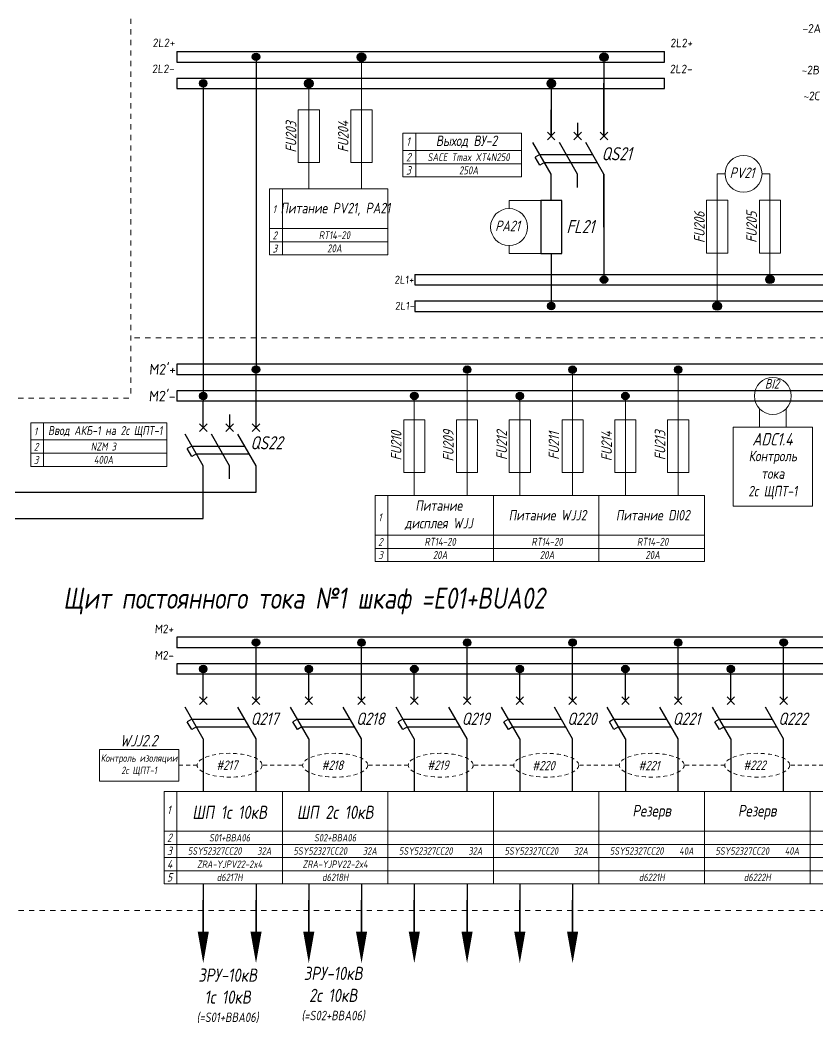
# Model space of a CAD drawing. Header units: millimetres. Extents: x 2704 to 4357, y 2919 to 4427.
# Drawn here: x 3336.3 to 3487.6, y 4138.7 to 4328.8 of the extents above; entities that cross this region are included whole.
import ezdxf
from ezdxf.enums import TextEntityAlignment as Align

# ---------------------------------------------------------------- set-up
doc = ezdxf.new("R2010")
doc.units = ezdxf.units.MM
doc.linetypes.add('JIS_02_0.7', pattern=[1.35, 0.75, -0.6])
doc.linetypes.add('JIS_02_1.0', pattern=[2, 1, -1])
doc.styles.add('eskdw', font='', dxfattribs={"oblique": 10})
doc.styles.get("Standard").update_dxf_attribs({"font": '', "oblique": 10, "height": 2.5})
doc.styles.add('Гост', font='', dxfattribs={"oblique": 10, "height": 1.4})
doc.styles.add('Шины', font='', dxfattribs={"oblique": 5, "height": 1.2})
doc.styles.get('eskdw').set_extended_font_data('GOST type A')
doc.styles.get('Standard').set_extended_font_data('GOST type A')
doc.styles.get('Гост').set_extended_font_data('GOST type A')
doc.styles.get('Шины').set_extended_font_data('GOST type B')

# ---------------------------------------------------------------- blocks, each defined once
blk = doc.blocks.new('A$C4C475CEA')
blk.add_hatch(color=256).paths.add_polyline_path([(0.7, 0, 1), (-0.7, 0, 1)])
blk.add_circle((0, 0), 0.7)

msp = doc.modelspace()

# ---------------------------------------------------------------- hatches: boundary and pattern name
for points in [[(3380.36, 4321.79, -1), (3381.76, 4321.79, -1)], [(3400.26, 4321.74, -1), (3401.86, 4321.74, -1)], [(3401.76, 4321.76, 1), (3400.36, 4321.76, 1)], [(3447.81, 4321.76, 1), (3446.21, 4321.76, 1)], [(3370.36, 4316.79, -1), (3371.76, 4316.79, -1)], [(3390.26, 4316.76, -1), (3391.86, 4316.76, -1)], [(3437.81, 4316.76, 1), (3436.21, 4316.76, 1)], [(3447.71, 4279.57, 1), (3446.31, 4279.57, 1)], [(3477.66, 4279.63, -1), (3479.26, 4279.63, -1)], [(3437.71, 4274.58, 1), (3436.31, 4274.58, 1)], [(3467.66, 4274.57, -1), (3469.26, 4274.57, -1)], [(3381.76, 4262.54, 1), (3380.36, 4262.54, 1)], [(3420.36, 4262.54, 1), (3421.76, 4262.54, 1)], [(3420.36, 4262.54, 1), (3421.76, 4262.54, 1)], [(3421.76, 4262.54, 1), (3420.36, 4262.54, 1)], [(3440.36, 4262.53, 1), (3441.76, 4262.53, 1)], [(3440.36, 4262.53, 1), (3441.76, 4262.53, 1)], [(3441.76, 4262.53, 1), (3440.36, 4262.53, 1)], [(3461.76, 4262.53, 1), (3460.36, 4262.53, 1)], [(3461.76, 4262.53, 1), (3460.36, 4262.53, 1)], [(3461.76, 4262.53, 1), (3460.36, 4262.53, 1)], [(3461.76, 4262.53, 1), (3460.36, 4262.53, 1)], [(3461.76, 4262.53, 1), (3460.36, 4262.53, 1)], [(3461.76, 4262.53, 1), (3460.36, 4262.53, 1)], [(3371.76, 4257.54, 1), (3370.36, 4257.54, 1)], [(3411.76, 4257.55, 1), (3410.36, 4257.55, 1)], [(3410.36, 4257.54, 1), (3411.76, 4257.54, 1)], [(3431.76, 4257.54, 1), (3430.36, 4257.54, 1)], [(3430.36, 4257.53, 1), (3431.76, 4257.53, 1)], [(3450.36, 4257.53, 1), (3451.76, 4257.53, 1)], [(3451.76, 4257.53, 1), (3450.36, 4257.53, 1)], [(3451.76, 4257.53, 1), (3450.36, 4257.53, 1)], [(3451.76, 4257.53, 1), (3450.36, 4257.53, 1)], [(3451.76, 4257.53, 1), (3450.36, 4257.53, 1)], [(3451.76, 4257.53, 1), (3450.36, 4257.53, 1)], [(3451.76, 4257.53, 1), (3450.36, 4257.53, 1)], [(3451.76, 4257.53, 1), (3450.36, 4257.53, 1)], [(3451.76, 4257.53, 1), (3450.36, 4257.53, 1)], [(3380.36, 4210.81, 1), (3381.76, 4210.81, 1)], [(3400.36, 4210.81, 1), (3401.76, 4210.81, 1)], [(3420.36, 4210.81, 1), (3421.76, 4210.81, 1)], [(3420.36, 4210.81, 1), (3421.76, 4210.81, 1)], [(3440.36, 4210.81, 1), (3441.76, 4210.81, 1)], [(3440.36, 4210.81, 1), (3441.76, 4210.81, 1)], [(3460.36, 4210.81, 1), (3461.76, 4210.81, 1)], [(3480.36, 4210.81, 1), (3481.76, 4210.81, 1)], [(3370.36, 4205.81, 1), (3371.76, 4205.81, 1)], [(3390.36, 4205.81, 1), (3391.76, 4205.81, 1)], [(3410.36, 4205.81, 1), (3411.76, 4205.81, 1)], [(3430.36, 4205.81, 1), (3431.76, 4205.81, 1)], [(3450.36, 4205.81, 1), (3451.76, 4205.81, 1)], [(3470.36, 4205.81, 1), (3471.76, 4205.81, 1)]]:
    msp.add_hatch(color=256).paths.add_polyline_path(points)

# ---------------------------------------------------------------- linework, layer by layer
at = {"linetype": 'JIS_02_1.0', "lineweight": 15}
for p, q in [((3357.33, 4337.03), (3357.33, 4257.12)), ((3871.06, 4268.56), (3357.33, 4268.56)), ((3333.96, 4257.12), (3357.33, 4257.12)), ((3871.04, 4160.07), (2741.39, 4160.07))]:
    msp.add_line(p, q, dxfattribs=at)
for p, q in [((3366.06, 4322.79), (3366.06, 4320.79)), ((3366.06, 4322.79), (3458.46, 4322.79)), ((3381.06, 4321.76), (3381.06, 4262.54)), ((3447.01, 4321.79), (3447.01, 4306.79)), ((3447.01, 4321.76), (3447.01, 4311.79)), ((3458.46, 4320.79), (3458.46, 4322.79)), ((3366.06, 4320.79), (3458.46, 4320.79)), ((3366.06, 4317.79), (3366.06, 4315.79)), ((3366.06, 4317.79), (3458.46, 4317.79)), ((3458.46, 4315.79), (3458.46, 4317.79)), ((3366.06, 4315.79), (3458.46, 4315.79)), ((3371.06, 4316.76), (3371.06, 4257.54)), ((3437.01, 4316.79), (3437.01, 4311.79)), ((3437.01, 4316.79), (3437.01, 4311.79)), ((3447.01, 4316.79), (3447.01, 4311.79)), ((3447.01, 4311.79), (3447.01, 4316.79)), ((3437.01, 4311.8), (3437.01, 4311.8)), ((3437.01, 4306.79), (3437.01, 4311.79)), ((3437.01, 4311.79), (3437.01, 4306.79)), ((3447.01, 4306.79), (3447.01, 4311.79)), ((3447.01, 4306.79), (3447.01, 4311.79)), ((3442.01, 4309.29), (3442.01, 4306.79)), ((3436.3, 4306.08), (3437.72, 4307.5)), ((3437.72, 4306.08), (3436.3, 4307.5)), ((3441.3, 4306.08), (3442.72, 4307.5)), ((3442.72, 4306.08), (3441.3, 4307.5)), ((3446.3, 4306.08), (3447.72, 4307.5)), ((3447.72, 4306.08), (3446.3, 4307.5)), ((3437.01, 4299.55), (3433.55, 4305.55)), ((3442.01, 4299.55), (3438.55, 4305.55)), ((3447.01, 4299.55), (3443.55, 4305.55)), ((3434.85, 4303.3), (3433.98, 4302.8)), ((3434.85, 4301.3), (3433.98, 4302.8)), ((3434.41, 4304.05), (3434.41, 4304.05)), ((3434.41, 4304.05), (3434.41, 4304.05)), ((3434.85, 4303.3), (3444.85, 4303.3)), ((3444.41, 4304.05), (3444.41, 4304.05)), ((3435.71, 4301.8), (3434.85, 4301.3)), ((3435.71, 4301.8), (3445.71, 4301.8)), ((3437.01, 4294.55), (3437.01, 4299.55)), ((3442.01, 4297.05), (3442.01, 4299.55)), ((3447.01, 4289.55), (3447.01, 4299.55)), ((3447.01, 4289.55), (3447.01, 4299.55)), ((3447.01, 4299.55), (3447.01, 4289.55)), ((3447.01, 4289.55), (3447.01, 4299.55)), ((3439.01, 4294.55), (3435.01, 4294.55)), ((3435.01, 4294.55), (3435.01, 4284.55)), ((3439.01, 4284.55), (3439.01, 4294.55)), ((3447.01, 4289.55), (3447.01, 4279.57)), ((3435.01, 4284.55), (3439.01, 4284.55)), ((3437.01, 4284.55), (3437.01, 4274.58)), ((3411.18, 4280.57), (3788.4, 4280.57)), ((3411.18, 4280.57), (3411.18, 4278.57)), ((3411.18, 4278.57), (3788.4, 4278.57)), ((3411.18, 4275.57), (3788.4, 4275.57)), ((3411.18, 4275.57), (3411.18, 4273.57)), ((3411.18, 4273.57), (3788.4, 4273.57)), ((3366.06, 4263.54), (3366.06, 4261.54)), ((3496.01, 4263.54), (3366.06, 4263.54)), ((3381.06, 4256.54), (3381.06, 4262.54)), ((3496.01, 4261.54), (3366.06, 4261.54)), ((3366.06, 4258.54), (3366.06, 4256.58)), ((3496.01, 4258.54), (3366.06, 4258.54)), ((3371.06, 4257.54), (3371.06, 4256.54)), ((3411.06, 4256.55), (3411.06, 4257.55)), ((3411.06, 4256.55), (3411.06, 4257.55)), ((3411.06, 4256.53), (3411.06, 4257.53)), ((3411.06, 4256.53), (3411.06, 4257.53)), ((3431.06, 4256.54), (3431.06, 4257.54)), ((3431.06, 4256.54), (3431.06, 4257.54)), ((3431.06, 4256.52), (3431.06, 4257.52)), ((3431.06, 4256.52), (3431.06, 4257.52)), ((3451.06, 4256.53), (3451.06, 4257.53)), ((3451.06, 4256.53), (3451.06, 4257.53)), ((3451.06, 4256.53), (3451.06, 4257.53)), ((3451.06, 4256.53), (3451.06, 4257.53)), ((3451.06, 4256.53), (3451.06, 4257.53)), ((3451.06, 4256.53), (3451.06, 4257.53)), ((3451.06, 4256.53), (3451.06, 4257.53)), ((3496.01, 4256.57), (3366.06, 4256.58)), ((3371.06, 4251.54), (3371.06, 4256.54)), ((3381.06, 4251.54), (3381.06, 4256.54)), ((3381.06, 4251.54), (3381.06, 4256.54)), ((3376.06, 4254.04), (3376.06, 4251.54)), ((3370.36, 4250.83), (3371.77, 4252.25)), ((3371.77, 4250.83), (3370.36, 4252.25)), ((3375.36, 4250.83), (3376.77, 4252.25)), ((3376.77, 4250.83), (3375.36, 4252.25)), ((3380.36, 4250.83), (3381.77, 4252.25)), ((3381.77, 4250.83), (3380.36, 4252.25)), ((3371.06, 4244.31), (3367.6, 4250.31)), ((3376.06, 4244.31), (3372.6, 4250.31)), ((3381.06, 4244.31), (3377.6, 4250.31)), ((3368.9, 4248.06), (3368.03, 4247.56)), ((3368.9, 4246.06), (3368.03, 4247.56)), ((3368.46, 4248.81), (3368.46, 4248.81)), ((3368.46, 4248.81), (3368.46, 4248.81)), ((3368.9, 4248.06), (3378.9, 4248.06)), ((3378.46, 4248.81), (3378.46, 4248.81)), ((3369.76, 4246.56), (3368.9, 4246.06)), ((3369.76, 4246.56), (3379.76, 4246.56)), ((3371.06, 4234.31), (3371.06, 4244.31)), ((3371.06, 4234.31), (3371.06, 4244.31)), ((3376.06, 4241.81), (3376.06, 4244.31)), ((3381.06, 4239.31), (3381.06, 4244.31)), ((3263.83, 4239.31), (3381.06, 4239.31)), ((3285.04, 4234.31), (3371.06, 4234.31)), ((3866.06, 4211.81), (3366.06, 4211.81)), ((3366.06, 4211.81), (3366.06, 4209.81)), ((3866.06, 4209.81), (3366.06, 4209.81)), ((3381.06, 4204.81), (3381.06, 4210.81)), ((3401.06, 4204.81), (3401.06, 4210.81)), ((3421.06, 4204.81), (3421.06, 4210.81)), ((3441.06, 4204.81), (3441.06, 4210.81)), ((3461.06, 4204.81), (3461.06, 4210.81)), ((3481.06, 4204.81), (3481.06, 4210.81)), ((3866.06, 4206.81), (3366.06, 4206.81)), ((3366.06, 4206.81), (3366.06, 4204.81)), ((3371.06, 4204.81), (3371.06, 4205.81)), ((3391.06, 4204.81), (3391.06, 4205.81)), ((3411.06, 4204.81), (3411.06, 4205.81)), ((3431.06, 4204.81), (3431.06, 4205.81)), ((3451.06, 4204.81), (3451.06, 4205.81)), ((3471.06, 4204.81), (3471.06, 4205.81)), ((3866.06, 4204.81), (3366.06, 4204.81)), ((3371.06, 4199.81), (3371.06, 4204.81)), ((3381.06, 4199.81), (3381.06, 4204.81)), ((3381.06, 4199.81), (3381.06, 4204.81)), ((3391.06, 4199.81), (3391.06, 4204.81)), ((3401.06, 4199.81), (3401.06, 4204.81)), ((3401.06, 4199.81), (3401.06, 4204.81)), ((3411.06, 4199.81), (3411.06, 4204.81)), ((3421.06, 4199.81), (3421.06, 4204.81)), ((3421.06, 4199.81), (3421.06, 4204.81)), ((3431.06, 4199.81), (3431.06, 4204.81)), ((3441.06, 4199.81), (3441.06, 4204.81)), ((3441.06, 4199.81), (3441.06, 4204.81)), ((3451.06, 4199.81), (3451.06, 4204.81)), ((3461.06, 4199.81), (3461.06, 4204.81)), ((3461.06, 4199.81), (3461.06, 4204.81)), ((3471.06, 4199.81), (3471.06, 4204.81)), ((3481.06, 4199.81), (3481.06, 4204.81)), ((3481.06, 4199.81), (3481.06, 4204.81)), ((3370.36, 4199.1), (3371.77, 4200.51)), ((3371.77, 4199.1), (3370.36, 4200.51)), ((3380.36, 4199.1), (3381.77, 4200.51)), ((3381.77, 4199.1), (3380.36, 4200.51)), ((3390.36, 4199.1), (3391.77, 4200.51)), ((3391.77, 4199.1), (3390.36, 4200.51)), ((3400.36, 4199.1), (3401.77, 4200.51)), ((3401.77, 4199.1), (3400.36, 4200.51)), ((3410.36, 4199.1), (3411.77, 4200.51)), ((3411.77, 4199.1), (3410.36, 4200.51)), ((3420.36, 4199.1), (3421.77, 4200.51)), ((3421.77, 4199.1), (3420.36, 4200.51)), ((3430.36, 4199.1), (3431.77, 4200.51)), ((3431.77, 4199.1), (3430.36, 4200.51)), ((3440.36, 4199.1), (3441.77, 4200.51)), ((3441.77, 4199.1), (3440.36, 4200.51)), ((3450.36, 4199.1), (3451.77, 4200.51)), ((3451.77, 4199.1), (3450.36, 4200.51)), ((3460.36, 4199.1), (3461.77, 4200.51)), ((3461.77, 4199.1), (3460.36, 4200.51)), ((3470.36, 4199.1), (3471.77, 4200.51)), ((3471.77, 4199.1), (3470.36, 4200.51)), ((3480.36, 4199.1), (3481.77, 4200.51)), ((3481.77, 4199.1), (3480.36, 4200.51)), ((3371.06, 4192.57), (3367.6, 4198.57)), ((3381.06, 4192.57), (3377.6, 4198.57)), ((3391.06, 4192.57), (3387.6, 4198.57)), ((3401.06, 4192.57), (3397.6, 4198.57)), ((3411.06, 4192.57), (3407.6, 4198.57)), ((3421.06, 4192.57), (3417.6, 4198.57)), ((3431.06, 4192.57), (3427.6, 4198.57)), ((3441.06, 4192.57), (3437.6, 4198.57)), ((3451.06, 4192.57), (3447.6, 4198.57)), ((3461.06, 4192.57), (3457.6, 4198.57)), ((3471.06, 4192.57), (3467.6, 4198.57)), ((3481.06, 4192.57), (3477.6, 4198.57)), ((3368.9, 4196.32), (3368.03, 4195.82)), ((3368.46, 4197.07), (3368.46, 4197.07)), ((3368.46, 4197.07), (3368.46, 4197.07)), ((3368.9, 4196.32), (3378.9, 4196.32)), ((3378.46, 4197.07), (3378.46, 4197.07)), ((3388.9, 4196.32), (3388.03, 4195.82)), ((3388.9, 4196.32), (3398.9, 4196.32)), ((3398.46, 4197.07), (3398.46, 4197.07)), ((3408.9, 4196.32), (3408.03, 4195.82)), ((3408.9, 4196.32), (3418.9, 4196.32)), ((3418.46, 4197.07), (3418.46, 4197.07)), ((3428.9, 4196.32), (3428.03, 4195.82)), ((3428.9, 4196.32), (3438.9, 4196.32)), ((3438.46, 4197.07), (3438.46, 4197.07)), ((3448.9, 4196.32), (3448.03, 4195.82)), ((3448.9, 4196.32), (3458.9, 4196.32)), ((3458.46, 4197.07), (3458.46, 4197.07)), ((3468.9, 4196.32), (3468.03, 4195.82)), ((3468.9, 4196.32), (3478.9, 4196.32)), ((3478.46, 4197.07), (3478.46, 4197.07)), ((3368.9, 4194.32), (3368.03, 4195.82)), ((3369.76, 4194.82), (3368.9, 4194.32)), ((3369.76, 4194.82), (3379.76, 4194.82)), ((3388.9, 4194.32), (3388.03, 4195.82)), ((3389.76, 4194.82), (3388.9, 4194.32)), ((3389.76, 4194.82), (3399.76, 4194.82)), ((3408.9, 4194.32), (3408.03, 4195.82)), ((3409.76, 4194.82), (3408.9, 4194.32)), ((3409.76, 4194.82), (3419.76, 4194.82)), ((3428.9, 4194.32), (3428.03, 4195.82)), ((3429.76, 4194.82), (3428.9, 4194.32)), ((3429.76, 4194.82), (3439.76, 4194.82)), ((3448.9, 4194.32), (3448.03, 4195.82)), ((3449.76, 4194.82), (3448.9, 4194.32)), ((3449.76, 4194.82), (3459.76, 4194.82)), ((3468.9, 4194.32), (3468.03, 4195.82)), ((3469.76, 4194.82), (3468.9, 4194.32)), ((3469.76, 4194.82), (3479.76, 4194.82)), ((3371.06, 4192.57), (3371.06, 4187.57)), ((3381.06, 4187.57), (3381.06, 4192.57)), ((3391.06, 4192.57), (3391.06, 4187.57)), ((3401.06, 4187.57), (3401.06, 4192.57)), ((3411.06, 4192.57), (3411.06, 4187.57)), ((3421.06, 4187.57), (3421.06, 4192.57)), ((3431.06, 4192.57), (3431.06, 4187.57)), ((3441.06, 4187.57), (3441.06, 4192.57)), ((3451.06, 4192.57), (3451.06, 4187.57)), ((3461.06, 4187.57), (3461.06, 4192.57)), ((3471.06, 4192.57), (3471.06, 4187.57)), ((3481.06, 4187.57), (3481.06, 4192.57)), ((3371.06, 4187.57), (3371.06, 4182.57)), ((3381.06, 4182.57), (3381.06, 4187.57)), ((3391.06, 4187.57), (3391.06, 4182.57)), ((3401.06, 4182.57), (3401.06, 4187.57)), ((3411.06, 4187.57), (3411.06, 4182.57)), ((3421.06, 4182.57), (3421.06, 4187.57)), ((3431.06, 4187.57), (3431.06, 4182.57)), ((3441.06, 4182.57), (3441.06, 4187.57)), ((3451.06, 4187.57), (3451.06, 4182.57)), ((3461.06, 4182.57), (3461.06, 4187.57)), ((3471.06, 4187.57), (3471.06, 4182.57)), ((3481.06, 4182.57), (3481.06, 4187.57)), ((3371.06, 4165.07), (3371.06, 4156.03)), ((3381.06, 4165.07), (3381.06, 4156.03)), ((3391.06, 4165.07), (3391.06, 4156.03)), ((3401.06, 4165.07), (3401.06, 4156.03)), ((3411.06, 4165.07), (3411.06, 4156.03)), ((3421.06, 4165.07), (3421.06, 4156.03)), ((3431.06, 4165.07), (3431.06, 4156.03)), ((3441.06, 4165.07), (3441.06, 4156.03))]:
    msp.add_line(p, q)
at = {"lineweight": 15}
for p, q in [((3401.06, 4321.76), (3401.06, 4316.76)), ((3401.06, 4321.76), (3401.06, 4311.76)), ((3391.06, 4316.76), (3391.06, 4311.76)), ((3391.06, 4311.79), (3391.06, 4316.76)), ((3389.06, 4301.76), (3389.06, 4311.76)), ((3389.06, 4311.76), (3393.06, 4311.76)), ((3391.06, 4311.76), (3391.06, 4301.76)), ((3393.06, 4311.76), (3393.06, 4301.76)), ((3399.06, 4301.76), (3399.06, 4311.76)), ((3399.06, 4311.76), (3403.06, 4311.76)), ((3401.06, 4311.76), (3401.06, 4301.76)), ((3403.06, 4311.76), (3403.06, 4301.76)), ((3393.06, 4301.76), (3389.06, 4301.76)), ((3391.06, 4296.76), (3391.06, 4301.76)), ((3403.06, 4301.76), (3399.06, 4301.76)), ((3401.06, 4296.76), (3401.06, 4301.76)), ((3468.46, 4299.63), (3468.46, 4294.63)), ((3469.96, 4299.63), (3468.46, 4299.63)), ((3476.96, 4299.63), (3478.46, 4299.63)), ((3478.46, 4299.63), (3478.46, 4294.63)), ((3478.46, 4299.63), (3478.46, 4294.63)), ((3429.01, 4294.55), (3435.01, 4294.55)), ((3429.01, 4294.55), (3429.01, 4293.05)), ((3466.46, 4284.63), (3466.46, 4294.63)), ((3466.46, 4294.63), (3470.46, 4294.63)), ((3468.46, 4294.63), (3468.46, 4284.63)), ((3470.46, 4294.63), (3470.46, 4284.63)), ((3476.46, 4284.63), (3476.46, 4294.63)), ((3476.46, 4294.63), (3480.46, 4294.63)), ((3478.46, 4294.63), (3478.46, 4284.63)), ((3480.46, 4294.63), (3480.46, 4284.63)), ((3429.01, 4284.55), (3429.01, 4286.05)), ((3435.01, 4284.55), (3429.01, 4284.55)), ((3470.46, 4284.63), (3466.46, 4284.63)), ((3468.46, 4274.63), (3468.46, 4284.63)), ((3480.46, 4284.63), (3476.46, 4284.63)), ((3478.46, 4284.7), (3478.46, 4279.63)), ((3478.46, 4279.63), (3478.46, 4284.63)), ((3421.06, 4256.55), (3421.06, 4262.55)), ((3421.06, 4256.55), (3421.06, 4262.55)), ((3421.06, 4256.54), (3421.06, 4262.54)), ((3421.06, 4256.54), (3421.06, 4262.54)), ((3421.06, 4256.53), (3421.06, 4262.53)), ((3421.06, 4253.04), (3421.06, 4262.53)), ((3441.06, 4256.54), (3441.06, 4262.54)), ((3441.06, 4256.54), (3441.06, 4262.54)), ((3441.06, 4256.53), (3441.06, 4262.53)), ((3441.06, 4256.53), (3441.06, 4262.53)), ((3441.06, 4256.53), (3441.06, 4262.53)), ((3461.06, 4256.53), (3461.06, 4262.53)), ((3461.06, 4253.04), (3461.06, 4262.53)), ((3441.06, 4256.52), (3441.06, 4262.52)), ((3441.06, 4253.02), (3441.06, 4262.52)), ((3411.06, 4258.04), (3411.06, 4253.04)), ((3431.06, 4258.02), (3431.06, 4253.02)), ((3451.06, 4258.04), (3451.06, 4253.04)), ((3476.51, 4255.09), (3476.51, 4251.66)), ((3481.51, 4255.09), (3481.51, 4251.66)), ((3413.06, 4253.04), (3409.06, 4253.04)), ((3409.06, 4253.04), (3409.06, 4243.04)), ((3411.06, 4253.04), (3411.06, 4243.04)), ((3413.06, 4243.04), (3413.06, 4253.04)), ((3423.06, 4253.04), (3419.06, 4253.04)), ((3419.06, 4253.04), (3419.06, 4243.04)), ((3421.06, 4253.04), (3421.06, 4243.04)), ((3423.06, 4243.04), (3423.06, 4253.04)), ((3433.06, 4253.02), (3429.06, 4253.02)), ((3429.06, 4253.02), (3429.06, 4243.02)), ((3431.06, 4253.02), (3431.06, 4243.02)), ((3433.06, 4243.02), (3433.06, 4253.02)), ((3443.06, 4253.02), (3439.06, 4253.02)), ((3439.06, 4253.02), (3439.06, 4243.02)), ((3441.06, 4253.02), (3441.06, 4243.02)), ((3443.06, 4243.02), (3443.06, 4253.02)), ((3453.06, 4253.04), (3449.06, 4253.04)), ((3449.06, 4253.04), (3449.06, 4243.04)), ((3451.06, 4253.04), (3451.06, 4243.04)), ((3453.06, 4243.04), (3453.06, 4253.04)), ((3463.06, 4253.04), (3459.06, 4253.04)), ((3459.06, 4253.04), (3459.06, 4243.04)), ((3461.06, 4253.04), (3461.06, 4243.04)), ((3463.06, 4253.04), (3463.06, 4243.04)), ((3471.51, 4236.66), (3471.51, 4251.66)), ((3471.51, 4251.66), (3486.51, 4251.66)), ((3486.51, 4251.66), (3486.51, 4236.66)), ((3409.06, 4243.04), (3413.06, 4243.04)), ((3411.06, 4243.04), (3411.06, 4243.04)), ((3411.06, 4238.68), (3411.06, 4243.04)), ((3419.06, 4243.04), (3423.06, 4243.04)), ((3421.06, 4238.68), (3421.06, 4243.04)), ((3429.06, 4243.02), (3433.06, 4243.02)), ((3431.06, 4238.68), (3431.06, 4243.04)), ((3431.06, 4243.02), (3431.06, 4243.02)), ((3439.06, 4243.02), (3443.06, 4243.02)), ((3441.06, 4238.66), (3441.06, 4243.02)), ((3449.06, 4243.04), (3453.06, 4243.04)), ((3451.06, 4238.68), (3451.06, 4243.04)), ((3459.06, 4243.04), (3463.06, 4243.04)), ((3461.06, 4243.04), (3461.06, 4243.04)), ((3461.06, 4238.68), (3461.06, 4243.04)), ((3486.51, 4236.66), (3471.51, 4236.66)), ((3351.4, 4184.57), (3351.4, 4190.57)), ((3351.4, 4190.57), (3366.4, 4190.57)), ((3366.4, 4190.57), (3366.4, 4187.57)), ((3366.4, 4187.57), (3366.4, 4184.57)), ((3366.4, 4184.57), (3351.4, 4184.57))]:
    msp.add_line(p, q, dxfattribs=at)
at = {"lineweight": 9}
for p, q in [((3408.9, 4307.31), (3411.35, 4307.31)), ((3408.9, 4307.31), (3408.9, 4299.04)), ((3411.35, 4307.31), (3431.35, 4307.31)), ((3411.35, 4307.31), (3411.35, 4299.04)), ((3411.35, 4307.31), (3411.35, 4299.04)), ((3431.35, 4307.31), (3431.35, 4299.04)), ((3408.9, 4304.04), (3411.35, 4304.04)), ((3411.35, 4304.04), (3414.55, 4304.04)), ((3412.03, 4304.04), (3431.35, 4304.04)), ((3408.9, 4301.54), (3411.35, 4301.54)), ((3411.35, 4301.54), (3414.55, 4301.54)), ((3412.03, 4301.54), (3431.35, 4301.54)), ((3408.9, 4299.04), (3411.35, 4299.04)), ((3411.35, 4299.04), (3414.55, 4299.04)), ((3412.03, 4299.04), (3431.35, 4299.04)), ((3338.35, 4252.47), (3364.13, 4252.47)), ((3338.35, 4252.47), (3338.35, 4244.2)), ((3340.8, 4252.47), (3340.8, 4244.2)), ((3340.8, 4252.47), (3340.8, 4244.2)), ((3364.13, 4252.47), (3364.13, 4244.2)), ((3338.35, 4249.2), (3340.8, 4249.2)), ((3340.8, 4249.2), (3341.47, 4249.2)), ((3341.47, 4249.2), (3364.13, 4249.2)), ((3338.35, 4246.7), (3340.8, 4246.7)), ((3340.8, 4246.7), (3341.47, 4246.7)), ((3341.47, 4246.7), (3364.13, 4246.7)), ((3338.35, 4244.2), (3340.8, 4244.2)), ((3340.8, 4244.2), (3341.47, 4244.2)), ((3341.47, 4244.2), (3364.13, 4244.2)), ((3403.62, 4238.68), (3466.06, 4238.68)), ((3403.62, 4238.68), (3403.62, 4226.16)), ((3406.06, 4238.68), (3406.06, 4226.16)), ((3426.06, 4238.68), (3426.06, 4226.16)), ((3446.06, 4238.68), (3446.06, 4226.16)), ((3466.06, 4238.68), (3466.06, 4226.16)), ((3403.62, 4231.16), (3406.06, 4231.16)), ((3406.06, 4231.16), (3466.06, 4231.16)), ((3403.62, 4228.66), (3406.06, 4228.66)), ((3406.06, 4228.66), (3466.06, 4228.66)), ((3408.85, 4228.66), (3409.53, 4228.66)), ((3403.62, 4226.16), (3406.06, 4226.16)), ((3406.06, 4226.16), (3466.06, 4226.16)), ((3363.62, 4182.57), (3366.06, 4182.57)), ((3363.62, 4182.57), (3363.62, 4165.07)), ((3366.06, 4182.57), (3866.06, 4182.57)), ((3366.06, 4182.57), (3366.06, 4165.07)), ((3366.06, 4182.57), (3366.06, 4165.07)), ((3386.06, 4182.57), (3386.06, 4165.07)), ((3406.06, 4182.57), (3406.06, 4165.07)), ((3426.06, 4182.57), (3426.06, 4165.07)), ((3446.06, 4182.57), (3446.06, 4165.07)), ((3466.06, 4182.57), (3466.06, 4165.07)), ((3486.06, 4182.57), (3486.06, 4165.07)), ((3363.62, 4175.07), (3366.06, 4175.07)), ((3366.06, 4175.07), (3866.06, 4175.07)), ((3363.62, 4172.57), (3366.06, 4172.57)), ((3366.06, 4172.57), (3866.06, 4172.57)), ((3363.62, 4170.07), (3366.06, 4170.07)), ((3366.06, 4170.07), (3866.06, 4170.07)), ((3363.62, 4167.57), (3366.06, 4167.57)), ((3366.06, 4167.57), (3866.06, 4167.57)), ((3363.62, 4165.07), (3366.06, 4165.07)), ((3366.06, 4165.07), (3866.06, 4165.07))]:
    msp.add_line(p, q, dxfattribs=at)
at = {"lineweight": 5}
for p, q in [((3383.62, 4296.76), (3383.62, 4284.26)), ((3386.06, 4296.76), (3383.62, 4296.76)), ((3386.06, 4296.76), (3406.06, 4296.76)), ((3386.06, 4296.76), (3386.06, 4284.26)), ((3386.06, 4296.76), (3386.06, 4284.26)), ((3406.06, 4296.76), (3406.06, 4284.26)), ((3383.62, 4289.26), (3386.06, 4289.26)), ((3386.06, 4289.26), (3386.74, 4289.26)), ((3386.74, 4289.26), (3406.06, 4289.26)), ((3383.62, 4286.76), (3386.06, 4286.76)), ((3386.06, 4286.76), (3386.74, 4286.76)), ((3386.74, 4286.76), (3406.06, 4286.76)), ((3383.62, 4284.26), (3386.06, 4284.26)), ((3386.06, 4284.26), (3386.74, 4284.26)), ((3386.74, 4284.26), (3406.06, 4284.26))]:
    msp.add_line(p, q, dxfattribs=at)
at = {"linetype": 'JIS_02_0.7', "lineweight": 15}
msp.add_line((3369.9, 4187.57), (3366.4, 4187.57), dxfattribs=at)
at = {"linetype": 'JIS_02_0.7', "lineweight": 13}
for p, q in [((3389.9, 4187.57), (3382.22, 4187.57)), ((3409.9, 4187.57), (3402.22, 4187.57)), ((3429.9, 4187.57), (3422.22, 4187.57)), ((3449.9, 4187.57), (3442.22, 4187.57)), ((3469.9, 4187.57), (3462.22, 4187.57)), ((3489.9, 4187.57), (3482.22, 4187.57))]:
    msp.add_line(p, q, dxfattribs=at)
at = {"ltscale": 5}
for p, q in [((3371.06, 4156.03), (3371.06, 4161.98)), ((3381.06, 4156.03), (3381.06, 4161.98)), ((3391.06, 4156.03), (3391.06, 4161.98)), ((3401.06, 4156.03), (3401.06, 4161.98)), ((3411.06, 4156.03), (3411.06, 4161.98)), ((3421.06, 4156.03), (3421.06, 4161.98)), ((3431.06, 4156.03), (3431.06, 4161.98)), ((3441.06, 4156.03), (3441.06, 4161.98))]:
    msp.add_line(p, q, dxfattribs=at)
for points in [[(3371.06, 4150.07, 0, 2.11, 0), (3371.06, 4156.03, 0, 2.11, 0)], [(3381.06, 4150.07, 0, 2.11, 0), (3381.06, 4156.03, 0, 2.11, 0)], [(3391.06, 4150.07, 0, 2.11, 0), (3391.06, 4156.03, 0, 2.11, 0)], [(3401.06, 4150.07, 0, 2.11, 0), (3401.06, 4156.03, 0, 2.11, 0)], [(3411.06, 4150.07, 0, 2.11, 0), (3411.06, 4156.03, 0, 2.11, 0)], [(3421.06, 4150.07, 0, 2.11, 0), (3421.06, 4156.03, 0, 2.11, 0)], [(3431.06, 4150.07, 0, 2.11, 0), (3431.06, 4156.03, 0, 2.11, 0)], [(3441.06, 4150.07, 0, 2.11, 0), (3441.06, 4156.03, 0, 2.11, 0)]]:
    msp.add_lwpolyline(points, format="xyseb", dxfattribs=at)
for centre, radius in [((3381.06, 4321.79), 0.7), ((3401.06, 4321.74), 0.8), ((3401.06, 4321.76), 0.7), ((3447.01, 4321.76), 0.8), ((3371.06, 4316.79), 0.7), ((3391.06, 4316.76), 0.8), ((3437.01, 4316.76), 0.8), ((3447.01, 4279.57), 0.7), ((3478.46, 4279.63), 0.8), ((3437.01, 4274.58), 0.7), ((3468.46, 4274.57), 0.8), ((3381.06, 4262.54), 0.7), ((3421.06, 4262.54), 0.7), ((3421.06, 4262.54), 0.7), ((3421.06, 4262.54), 0.7), ((3441.06, 4262.53), 0.7), ((3441.06, 4262.53), 0.7), ((3441.06, 4262.53), 0.7), ((3461.06, 4262.53), 0.7), ((3461.06, 4262.53), 0.7), ((3461.06, 4262.53), 0.7), ((3461.06, 4262.53), 0.7), ((3461.06, 4262.53), 0.7), ((3461.06, 4262.53), 0.7), ((3371.06, 4257.54), 0.7), ((3411.06, 4257.55), 0.7), ((3411.06, 4257.54), 0.7), ((3431.06, 4257.54), 0.7), ((3431.06, 4257.53), 0.7), ((3451.06, 4257.53), 0.7), ((3451.06, 4257.53), 0.7), ((3451.06, 4257.53), 0.7), ((3451.06, 4257.53), 0.7), ((3451.06, 4257.53), 0.7), ((3451.06, 4257.53), 0.7), ((3451.06, 4257.53), 0.7), ((3451.06, 4257.53), 0.7), ((3451.06, 4257.53), 0.7), ((3381.06, 4210.81), 0.7), ((3401.06, 4210.81), 0.7), ((3421.06, 4210.81), 0.7), ((3421.06, 4210.81), 0.7), ((3441.06, 4210.81), 0.7), ((3441.06, 4210.81), 0.7), ((3461.06, 4210.81), 0.7), ((3481.06, 4210.81), 0.7), ((3371.06, 4205.81), 0.7), ((3391.06, 4205.81), 0.7), ((3411.06, 4205.81), 0.7), ((3431.06, 4205.81), 0.7), ((3451.06, 4205.81), 0.7), ((3471.06, 4205.81), 0.7)]:
    msp.add_circle(centre, radius)
at = {"lineweight": 15}
for centre in [(3473.46, 4299.63), (3429.01, 4289.55), (3479.01, 4257.54)]:
    msp.add_circle(centre, 3.5, dxfattribs=at)
at = {"linetype": 'JIS_02_0.7', "lineweight": 13}
for centre in [(3376.06, 4187.57), (3396.06, 4187.57), (3416.06, 4187.57), (3436.06, 4187.57), (3456.06, 4187.57), (3476.06, 4187.57)]:
    msp.add_ellipse(centre, major_axis=(6.16, 0), ratio=0.365853, dxfattribs=at)

# ---------------------------------------------------------------- block references
at = {"lineweight": 9}
msp.add_blockref('A$C4C475CEA', (3401.06, 4321.76), dxfattribs=at)

# ---------------------------------------------------------------- texts
at = {"color": 0, "lineweight": 15, "style": 'eskdw', "oblique": 15}
for s, p in [('FU203', (3388.69, 4303.66)), ('FU204', (3398.59, 4303.68)), ('FU206', (3466.09, 4286.53)), ('FU205', (3475.98, 4286.55)), ('FU210', (3408.63, 4245.31)), ('FU209', (3418.51, 4245.12)), ('FU212', (3428.63, 4245.41)), ('FU213', (3458.63, 4245.38)), ('FU211', (3438.51, 4245.44)), ('FU214', (3448.51, 4245.18))]:
    msp.add_text(s, height=2, rotation=90, dxfattribs=at).set_placement(p)
at = {"lineweight": 9, "style": 'eskdw', "oblique": 15}
for s, height, p in [('1', 1.6, (3409.53, 4304.95)), ('2', 1.6, (3409.49, 4301.99)), ('3', 1.6, (3409.49, 4299.49)), ('1', 1.5, (3338.94, 4250.05)), ('2', 1.5, (3338.94, 4247.15)), ('3', 1.5, (3338.94, 4244.65)), ('1', 1.5, (3404.22, 4233.8)), ('2', 1.5, (3404.2, 4229.12)), ('3', 1.5, (3404.2, 4226.62)), ('1', 1.6, (3364.2, 4178.29)), ('2', 1.6, (3364.2, 4173.03)), ('3', 1.6, (3364.2, 4170.53)), ('4', 1.6, (3364.2, 4168.03)), ('5', 1.6, (3364.2, 4165.53))]:
    msp.add_text(s, height=height, dxfattribs=at).set_placement(p)
at = {"style": 'eskdw', "oblique": 15}
for s, height, p in [('QS21', 2.5, (3446.53, 4302.19)), ('FL21', 2.5, (3439.88, 4288.39)), ('QS22', 2.5, (3379.98, 4247.42)), ('Q217', 2.355, (3380.03, 4195.2)), ('Q218', 2.355, (3400.03, 4195.2)), ('Q219', 2.355, (3420.03, 4195.2)), ('Q220', 2.355, (3440.03, 4195.2)), ('Q221', 2.355, (3460.03, 4195.2)), ('Q222', 2.355, (3480.03, 4195.2))]:
    msp.add_text(s, height=height, dxfattribs=at).set_placement(p)
at = {"lineweight": 15, "style": 'eskdw', "oblique": 15}
for s, height, p in [('PV21', 2, (3470.82, 4298.84)), ('PA21', 2, (3426.37, 4288.76)), ('BI2', 1.8, (3477.49, 4258.94)), ('ADC1.4', 2.355, (3475.11, 4248.17)), ('WJJ2.2', 2.2, (3355.26, 4191.13))]:
    msp.add_text(s, height=height, dxfattribs=at).set_placement(p)
at = {"lineweight": 5, "style": 'eskdw', "oblique": 15}
for s, p in [('1', (3384.2, 4292.18)), ('2', (3384.2, 4287.22)), ('3', (3384.2, 4284.72))]:
    msp.add_text(s, height=1.5, dxfattribs=at).set_placement(p)
at = {"lineweight": 9, "style": 'eskdw', "oblique": 15}
for s, p in [('#217', (3375.51, 4187.57)), ('#218', (3395.51, 4187.57)), ('#219', (3415.51, 4187.57)), ('#222', (3475.51, 4187.57)), ('#220', (3435.51, 4187.5)), ('#221', (3455.51, 4187.5))]:
    msp.add_text(s, height=1.8, dxfattribs=at).set_placement(p, align=Align.MIDDLE_CENTER)
at = {"lineweight": 9}
for s, width, insert, char_height, attachment_point, style in [(' {\\fArial|b0|i0|c204|p34;\\H0.83333x;~\\fGOST type B|b0|i0|c2|p34;\\H1.3x;2А}', 3.866, (3488.09, 4328), 1.5, 3, 'Шины'), (' {\\H1.0714x;2L2+}', 4.91, (3365.69, 4325.26), 1.5, 3, 'Шины'), (' {\\H1.0714x;2L2+}', 4.91, (3463.81, 4325.24), 1.5, 3, 'Шины'), (' {\\H1.0714x;2L2\\H1.0111x;-}', 4.91, (3365.6, 4320.35), 1.5, 3, 'Шины'), (' {\\H1.0714x;2L2\\H1.0111x;-}', 4.91, (3463.73, 4320.33), 1.5, 3, 'Шины'), ('{\\fArial|b0|i0|c204|p34;\\H0.83333x;~\\fGOST type B|b0|i0|c2|p34;\\H1.3x;2В}', 3.866, (3487.82, 4320.12), 1.5, 3, 'Шины'), ('{\\fArial|b0|i0|c204|p34;\\H0.83333x;~\\fGOST type B|b0|i0|c2|p34;\\H1.3x;2С}', 3.866, (3487.91, 4315.21), 1.5, 3, 'Шины'), ('Выход ВУ-2', 23.4273, (3420.98, 4305.73), 2, 5, 'Гост'), (' {\\H1.0714x;2L1+}', 4.91, (3410.99, 4280.33), 1.4, 3, 'Шины'), (' {\\H1.0714x;2L1-}', 4.91, (3411.1, 4275.38), 1.4, 3, 'Шины'), (" {\\H1.4286x;М2'+}", 6.5809, (3359.92, 4263.59), 1.4, 1, 'Шины'), (" {\\H1.4286x;М2'-}", 6.8766, (3359.85, 4258.52), 1.4, 1, 'Шины'), ('Ввод АКБ-1 на 2с ЩПТ-1', 29.5382, (3352.49, 4250.76), 1.7, 5, 'Гост'), ('Питание WJJ2', 44.6383, (3436.33, 4234.95), 2, 5, 'Гост'), ('Питание DI02', 44.6383, (3456.29, 4234.95), 2, 5, 'Гост'), (' {\\H1.0833x;М2+}', 3.866, (3361.82, 4214.21), 1.5, 1, 'Шины'), (' {\\H1.0833x;М2-}', 3.866, (3361.82, 4209.21), 1.5, 1, 'Шины'), ('ШП 1с 10кВ', 20, (3376.06, 4178.65), 2.5, 5, 'Гост'), ('ШП 2с 10кВ', 20, (3396.06, 4178.65), 2.5, 5, 'Гост'), ('Резерв', 20, (3456.06, 4178.65), 2.2, 5, 'Гост'), ('Резерв', 20, (3476.06, 4178.65), 2.2, 5, 'Гост')]:
    msp.add_mtext_dynamic_manual_height_columns(s, width=width, gutter_width=6, heights=[0], dxfattribs=dict(at, insert=insert, char_height=char_height, attachment_point=attachment_point, style=style))
at = {"lineweight": 9, "width": 20, "attachment_point": 5}
for s, insert, char_height in [('SACE Tmax XT4N250', (3421.35, 4302.79), 1.5), ('{\\fGOST 2.304 type A|b0|i0|c204|p34;250А}', (3421.35, 4300.29), 1.5), ('{\\fGOST 2.304 type A|b0|i0|c0|p34;NZM\\fGOST 2.304 type A|b0|i0|c204|p34; \\fGOST 2.304 type A|b0|i0|c0|p34;3}', (3352.15, 4247.95), 1.5), ('{\\fGOST 2.304 type A|b0|i0|c204|p34;400А}', (3352.15, 4245.45), 1.5), ('{\\fGOST 2.304 type A|b0|i0|c0|p34;RT14-20 }', (3415.96, 4229.91), 1.5), ('{\\fGOST 2.304 type A|b0|i0|c0|p34;RT14-20 }', (3436.23, 4229.91), 1.5), ('{\\fGOST 2.304 type A|b0|i0|c0|p34;RT14-20 }', (3456.23, 4229.91), 1.5), ('{\\fGOST 2.304 type A|b0|i0|c204|p34;20А}', (3415.96, 4227.41), 1.5), ('{\\fGOST 2.304 type A|b0|i0|c204|p34;20А}', (3436.23, 4227.41), 1.5), ('{\\fGOST 2.304 type A|b0|i0|c204|p34;20А}', (3456.23, 4227.41), 1.5), ('{\\fGOST 2.304 type A|b0|i0|c204|p34;S01+BBA06}', (3376.06, 4173.82), 1.4), ('{\\fGOST 2.304 type A|b0|i0|c204|p34;S02+BBA06}', (3396.06, 4173.82), 1.4), ('{\\fGOST 2.304 type A|b0|i0|c204|p34;5SY52327CC20    32А}', (3376.06, 4171.32), 1.4), ('{\\fGOST 2.304 type A|b0|i0|c204|p34;5SY52327CC20    32А}', (3396.06, 4171.32), 1.4), ('{\\fGOST 2.304 type A|b0|i0|c204|p34;5SY52327CC20    32А}', (3416.06, 4171.32), 1.4), ('{\\fGOST 2.304 type A|b0|i0|c204|p34;5SY52327CC20    32А}', (3436.06, 4171.32), 1.4), ('{\\fGOST 2.304 type A|b0|i0|c204|p34;5SY52327CC20    40А}', (3456.06, 4171.32), 1.4), ('{\\fGOST 2.304 type A|b0|i0|c204|p34;5SY52327CC20    40А}', (3476.06, 4171.32), 1.4), ('{\\fGOST 2.304 type A|b0|i0|c204|p34;ZRA-YJPV22-2x4}', (3376.06, 4168.82), 1.4), ('{\\fGOST 2.304 type A|b0|i0|c204|p34;ZRA-YJPV22-2x4}', (3396.06, 4168.82), 1.4), ('{\\fGOST 2.304 type A|b0|i0|c204|p34;d6217H}', (3376.06, 4166.32), 1.4), ('{\\fGOST 2.304 type A|b0|i0|c204|p34;d6218H}', (3396.06, 4166.32), 1.4), ('{\\fGOST 2.304 type A|b0|i0|c204|p34;d6221H}', (3456.06, 4166.32), 1.4), ('{\\fGOST 2.304 type A|b0|i0|c204|p34;d6222H}', (3476.06, 4166.32), 1.4)]:
    msp.add_mtext(s, dxfattribs=dict(at, insert=insert, char_height=char_height))
at = {"lineweight": 5, "insert": (3396.12, 4292.91), "char_height": 2, "attachment_point": 5, "style": 'Гост'}
msp.add_mtext_dynamic_manual_height_columns('Питание PV21, PA21', width=20, gutter_width=6, heights=[0], dxfattribs=at)
at = {"lineweight": 5, "char_height": 1.5, "width": 20, "attachment_point": 5}
for s, insert in [('{\\fGOST 2.304 type A|b0|i0|c0|p34;RT14-20 }', (3395.93, 4288.01)), ('{\\fGOST 2.304 type A|b0|i0|c204|p34;20А}', (3395.93, 4285.51))]:
    msp.add_mtext(s, dxfattribs=dict(at, insert=insert))
at = {"linetype": 'JIS_02_1.0', "lineweight": 15, "insert": (3479.01, 4242.56), "char_height": 2, "attachment_point": 5, "style": 'Гост'}
msp.add_mtext_dynamic_manual_height_columns('Контроль\\Pтока \\P2с ЩПТ-1', width=25.8957, gutter_width=6, heights=[0], dxfattribs=at)
at = {"color": 1, "lineweight": 9, "insert": (3415.71, 4234.95), "char_height": 2, "attachment_point": 5, "style": 'Гост'}
msp.add_mtext_dynamic_manual_height_columns('{\\C256;Питание \\Pдисплея WJJ}', width=44.6383, gutter_width=6, heights=[0], dxfattribs=at)
at = {"insert": (3344.52, 4218.68), "char_height": 4, "attachment_point": 4, "style": 'Гост'}
msp.add_mtext_dynamic_manual_height_columns('Щит постоянного тока №1 шкаф =Е01+BUA02', width=100.7903, gutter_width=7, heights=[0], dxfattribs=at)
at = {"lineweight": 15, "insert": (3358.9, 4187.57), "char_height": 1.4, "attachment_point": 5, "style": 'Гост'}
msp.add_mtext_dynamic_manual_height_columns('Контроль изоляции\\P2с ЩПТ-1', width=15, gutter_width=6, heights=[0], dxfattribs=at)
at = {"lineweight": 9, "char_height": 2.5, "attachment_point": 5, "style": 'Гост'}
for s, insert, width in [('\\pl-1.125;ЗРУ-10кВ \\P1с 10кВ\\P{\\H0.72x;(=S01+BBA06)}', (3376.25, 4143.89), 23.5899), ('\\pl-1.125;ЗРУ-10кВ \\P2с 10кВ\\P{\\H0.72x;(=S02+BBA06)}', (3396.25, 4144.22), 24.2881)]:
    msp.add_mtext(s, dxfattribs=dict(at, insert=insert, width=width))

doc.saveas('drawing.dxf')
